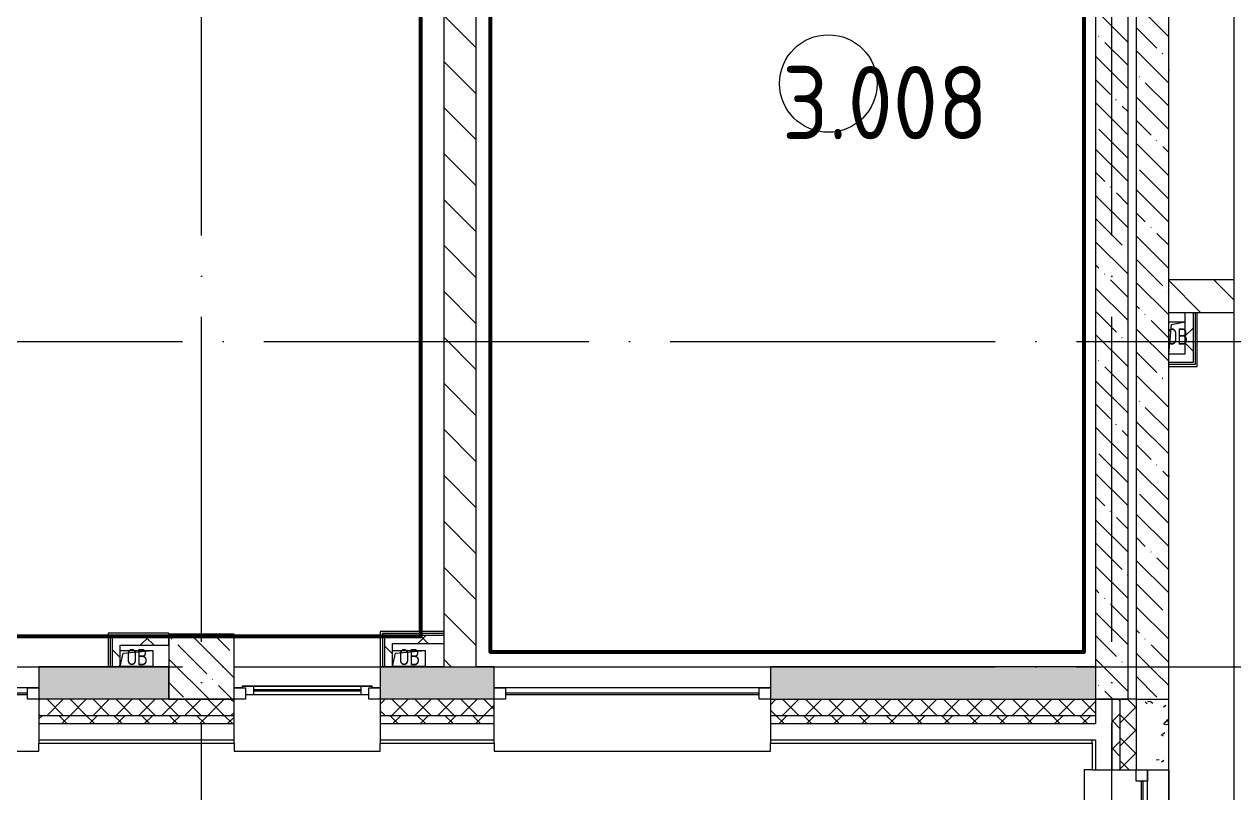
# Model space of a CAD drawing. Header units: millimetres. Extents: x -592259 to 288321, y -552984 to 293768.
# Drawn here: x 59271 to 66712, y -216492 to -211764 of the extents above; entities that cross this region are included whole.
import ezdxf

# ---------------------------------------------------------------- set-up
doc = ezdxf.new("R2010")
doc.units = ezdxf.units.MM
doc.linetypes.add('ADSK_Линия сетки', pattern=[2500, 2000, -250, 0, -250])
for name, color, linetype, lineweight in [('2)Фархверки', 40, 'Continuous', 30), ('6.1) Шпаклевка 5 вып.', 160, 'Continuous', 60), ('A-AREA-____-IDEN', 250, 'Continuous', 9), ('A-DETL-GENF-OTLN', 250, 'Continuous', 5), ('A-FLOR-____-OTLN', 250, 'Continuous', 9), ('A-GLAZ-____-MCUT', 250, 'Continuous', 9), ('A-GLAZ-____-OTLN', 250, 'Continuous', 5), ('A-WALL-____-MCUT', 250, 'Continuous', 13), ('A-WALL-____-PATT', 250, 'Continuous', 13), ('A-WALL-FNSH-MCUT', 250, 'Continuous', 13), ('I-WALL-____-OTLN', 250, 'Continuous', 9), ('S-COLS-____-MCUT', 250, 'Continuous', 25), ('S-COLS-____-OTLN', 250, 'Continuous', 9), ('S-GRID-____-OTLN', 250, 'Continuous', 9)]:
    doc.layers.add(name, color=color, linetype=linetype, lineweight=lineweight)
doc.styles.add('ISOCPEUR', font='isocpeur.ttf', dxfattribs={"width": 0.8, "height": 100})
doc.styles.add('ISOCPEUR_1', font='isocpeur.ttf', dxfattribs={"width": 0.9, "height": 250})
pattern_1 = [(135, (-3188.22, -259241.39), (-141.42136, -141.42136), [])]
pattern_2 = [(135, (-3188.22, -259241.39), (-84.85281, -84.85281), []), (225, (-3188.22, -259241.39), (84.85281, -84.85281), [])]
pattern_3 = [(45, (-3188.22, -259241.39), (-70.71068, 70.71068), []), (135, (-3188.22, -259241.39), (-70.71068, -70.71068), [])]
pattern_4 = [(135, (-3188.22, -259241.39), (-142.5612, -142.5612), []), (135, (-3045.66, -259241.39), (-142.5612, -142.5612), [252.016, -50.403, 3.353, -47.05])]
pattern_5 = [(50, (-3188.22, -259241.4), (364.3679, -31.8783), [38.1, -419.1]), (355, (-3188.22, -259241.4), (-70.4859, 382.1133), [30.48, -335.28]), (100.451, (-3157.86, -259244.05), (293.885, 350.2334), [32.38, -356.18]), (46.184, (-3188.22, -259139.8), (542.1585, -84.0858), [57.15, -628.65]), (96.636, (-3143.04, -259146.8), (474.805, 494.8554), [48.57, -534.27]), (351.184, (-3188.2, -259139.8), (474.8102, 494.85), [45.72, -502.92]), (21, (-3137.42, -259165.2), (303.2285, -204.5305), [38.1, -419.1]), (326, (-3137.42, -259165.2), (123.6039, 368.376), [30.48, -335.28]), (71.451, (-3112.15, -259182.23), (426.8341, 163.8427), [32.38, -356.18]), (37.5, (-3188.22, -259241.39), (6.17665, 169.11015), [16.764, -314.452, 16.764, -323.596, -336.55]), (37.5, (-3188.22, -259241.39), (6.17665, 169.11015), [-671.576, 16.764, -319.786]), (7.5, (-3188.22, -259241.39), (133.63888, 200.3615), [16.764, -177.292, 16.764, -306.832, -128.27]), (7.5, (-3188.22, -259241.39), (133.63888, 200.3615), [-517.652, 16.764, -111.506]), (327.5, (-3301.51, -259241.39), (271.18182, -11.45836), [16.764, -110.236, 16.764, -379.476, -525.78]), (327.5, (-3301.51, -259241.39), (271.18182, -11.45836), [-523.24, 16.764, -509.016]), (317.5, (-3352.3, -259241.4), (296.2585, 50.85285), [16.764, -148.336, 16.764, -246.38, -373.38]), (317.5, (-3352.3, -259241.4), (296.2585, 50.85285), [-428.244, 16.764, -356.616])]
pattern_6 = [(45, (-3188.22, -259241.39), (-141.42136, 141.42136), []), (135, (-3188.22, -259241.39), (-141.42136, -141.42136), [])]

# ---------------------------------------------------------------- blocks, each defined once
blk = doc.blocks.new('Окно_СКБ_1Ст1 - 120_Окно_СКБ_1Ст_900_ОК6Л-29019254-АР1_Маркировочный план 3 этажа')
at = {"layer": 'A-GLAZ-____-MCUT'}
for p, q in [((-450, -195), (-450, -125)), ((-450, -125), (-380, -125)), ((-380, -125), (-380, -195)), ((380, -195), (380, -125)), ((380, -125), (450, -125)), ((450, -125), (450, -195)), ((-380, -195), (-450, -195)), ((-380, -195), (-400, -195)), ((-400, -195), (-400, -205)), ((-400, -205), (400, -205)), ((400, -205), (-400, -205)), ((380, -155), (-380, -155)), ((-380, -155), (-380, -195)), ((-330, -205), (-330, -155)), ((330, -205), (330, -155)), ((380, -195), (380, -155)), ((450, -195), (380, -195)), ((400, -195), (380, -195)), ((400, -205), (400, -195))]:
    blk.add_line(p, q, dxfattribs=at)
at = {"layer": 'A-GLAZ-____-MCUT', "lineweight": 5}
for p, q in [((-330, -175), (330, -175)), ((330, -185), (-330, -185))]:
    blk.add_line(p, q, dxfattribs=at)
at = {"layer": 'A-GLAZ-____-OTLN'}
for p, q in [((-450, -195), (-400, -195)), ((400, -195), (450, -195))]:
    blk.add_line(p, q, dxfattribs=at)
blk = doc.blocks.new('Окно_СКБ_1Ст1 - 120_Окно_СКБ_1Ст_1700_ОК19Л-29018918-АР1_Маркировочный план 3 этажа')
at = {"layer": 'A-GLAZ-____-MCUT'}
for p, q in [((-850, -195), (-850, -125)), ((-850, -125), (-780, -125)), ((-780, -125), (-780, -195)), ((780, -195), (780, -125)), ((780, -125), (850, -125)), ((850, -125), (850, -195)), ((-780, -195), (-850, -195)), ((850, -195), (780, -195))]:
    blk.add_line(p, q, dxfattribs=at)
at = {"layer": 'A-GLAZ-____-MCUT', "lineweight": 5}
for p, q in [((780, -155), (-780, -155)), ((780, -165), (-780, -165))]:
    blk.add_line(p, q, dxfattribs=at)
at = {"layer": 'A-GLAZ-____-OTLN'}
blk.add_line((-850, -195), (850, -195), dxfattribs=at)
blk = doc.blocks.new('Окно_СКБ_2Ст1 - Окно_СКБ_2Ст 3300_ОК2-29018968-АР1_Маркировочный план 3 этажа')
at = {"layer": 'A-GLAZ-____-MCUT'}
for p, q in [((-1650, -195), (-1650, -125)), ((-1650, -125), (-1580, -125)), ((-1580, -125), (-1580, -195)), ((750, -195), (750, -125)), ((750, -125), (820, -125)), ((820, -125), (820, -195)), ((1580, -195), (1580, -125)), ((1580, -125), (1650, -125)), ((1650, -125), (1650, -195)), ((-1580, -195), (-1650, -195)), ((820, -195), (750, -195)), ((820, -195), (800, -195)), ((800, -195), (800, -205)), ((800, -205), (1600, -205)), ((1600, -205), (800, -205)), ((1580, -155), (820, -155)), ((820, -155), (820, -195)), ((870, -205), (870, -155)), ((1530, -205), (1530, -155)), ((1580, -195), (1580, -155)), ((1650, -195), (1580, -195)), ((1600, -195), (1580, -195)), ((1600, -205), (1600, -195))]:
    blk.add_line(p, q, dxfattribs=at)
at = {"layer": 'A-GLAZ-____-MCUT', "lineweight": 5}
for p, q in [((750, -155), (-1580, -155)), ((750, -165), (-1580, -165)), ((870, -175), (1530, -175)), ((1530, -185), (870, -185))]:
    blk.add_line(p, q, dxfattribs=at)
at = {"layer": 'A-GLAZ-____-OTLN'}
for p, q in [((-1650, -195), (800, -195)), ((1600, -195), (1650, -195))]:
    blk.add_line(p, q, dxfattribs=at)
blk = doc.blocks.new('WNW_Отлив1 - Отлив_металлический 2-28595994-АР1_Маркировочный план 3 этажа')
at = {"layer": 'A-GLAZ-____-OTLN'}
for p, q in [((850, 320), (-850, 320)), ((-850, 320), (-850, 270)), ((850, 270), (850, 320))]:
    blk.add_line(p, q, dxfattribs=at)
blk = doc.blocks.new('WNW_Отлив1 - Отлив_металлический 2-28598290-АР1_Маркировочный план 3 этажа')
at = {"layer": 'A-GLAZ-____-OTLN'}
for p, q in [((1650, 320), (-1650, 320)), ((-1650, 320), (-1650, 270)), ((1650, 270), (1650, 320))]:
    blk.add_line(p, q, dxfattribs=at)
blk = doc.blocks.new('WNW_Отлив1 - Отлив_металлический 2-28596055-АР1_Маркировочный план 3 этажа')
at = {"layer": 'A-GLAZ-____-OTLN'}
for p, q in [((450, 320), (-450, 320)), ((-450, 320), (-450, 270)), ((450, 270), (450, 320))]:
    blk.add_line(p, q, dxfattribs=at)
blk = doc.blocks.new('Окно_СКБ_1Ст1 - 120_Окно_СКБ_1Ст_1650_ОК17_E60-37619705-АР1_Маркировочный план 3 этажа')
at = {"layer": 'A-GLAZ-____-MCUT'}
for p, q in [((755, -195), (755, -125)), ((755, -125), (825, -125)), ((825, -125), (825, -195)), ((825, -195), (755, -195))]:
    blk.add_line(p, q, dxfattribs=at)
at = {"layer": 'A-GLAZ-____-MCUT', "lineweight": 5}
for p, q in [((755, -155), (28.6, -155)), ((755, -165), (28.6, -165))]:
    blk.add_line(p, q, dxfattribs=at)
at = {"layer": 'A-GLAZ-____-OTLN'}
blk.add_line((28.6, -195), (825, -195), dxfattribs=at)
blk = doc.blocks.new('WNW_Отлив1 - Отлив_металлический 2-28603322-АР1_Маркировочный план 3 этажа')
at = {"layer": 'A-GLAZ-____-OTLN'}
for p, q in [((825, 320), (28.6, 320)), ((825, 270), (825, 320))]:
    blk.add_line(p, q, dxfattribs=at)
blk = doc.blocks.new('_Wn_-As_OpeningMEP_floor__Rectangular - _Wn_-As_OpeningMEP_floor__Rectangular-34853280-АР1_Маркировочный план 3 этажа')
at = {"layer": 'A-DETL-GENF-OTLN', "lineweight": 5}
for p, q in [((-32.3, 132.3), (50, 150)), ((-50, -50), (-32.3, 132.3))]:
    blk.add_line(p, q, dxfattribs=at)
blk = doc.blocks.new('_Wn_-As_OpeningMEP_floor__Rectangular - _Wn_-As_OpeningMEP_floor__Rectangular-35307840-АР1_Маркировочный план 3 этажа')
at = {"layer": 'A-DETL-GENF-OTLN', "lineweight": 5}
for p, q in [((-100, 0), (-82.3, 82.3)), ((-82.3, 82.3), (100, 100))]:
    blk.add_line(p, q, dxfattribs=at)
blk = doc.blocks.new('DET_L_Линия разрыва - М100-32542165-АР1_Маркировочный план 3 этажа')
at = {"layer": 'A-DETL-GENF-OTLN', "lineweight": 5}
blk.add_line((8350, 0), (213.5, 0), dxfattribs=at)
blk = doc.blocks.new('AAR_СКБ_Марка_Помещения_мал - Номер-28977439-АР1_Маркировочный план 3 этажа')
at = {"layer": 'A-AREA-____-IDEN'}
blk.add_circle((-0.028, 0), 3, dxfattribs=at)

msp = doc.modelspace()

# ---------------------------------------------------------------- hatches: boundary and pattern name
at = {"layer": 'A-WALL-____-PATT', "lineweight": 15, "true_color": 0x000000}
h = msp.add_hatch(dxfattribs=at)
h.set_pattern_fill('FP_24', color=18, style=0, pattern_type=2)
h.set_pattern_definition(pattern_4)
h.paths.add_polyline_path([(65861.789, -215916.3289), (66061.7763, -215916.3289), (66061.7763, -207866.3892), (65861.7763, -207866.3892), (65861.7763, -215916.3289)])
h = msp.add_hatch(dxfattribs=at)
h.set_pattern_fill('FP_24', color=18, style=0, pattern_type=2)
h.set_pattern_definition(pattern_4)
h.paths.add_polyline_path([(66311.7763, -215741.3892), (66311.7763, -207866.3892), (66111.7763, -207866.3892), (66111.7763, -215741.3892), (66136.5125, -215741.3892)])
h = msp.add_hatch(dxfattribs=at)
h.set_pattern_fill('FP_1', color=18, style=0, pattern_type=2)
h.set_pattern_definition(pattern_1)
h.paths.add_polyline_path([(62051.7863, -215716.3886), (62051.7863, -208376.3886), (61851.7863, -208376.3886), (61851.7863, -215716.3886)])
h = msp.add_hatch(dxfattribs=at)
h.set_pattern_fill('FP_1', color=18, style=0, pattern_type=2)
h.set_pattern_definition(pattern_1)
h.paths.add_polyline_path([(66495.2162, -213536.3886), (66712.4536, -213536.3886), (66712.4536, -213336.3886), (66311.7763, -213336.3886), (66311.7763, -213536.3886), (66486.7763, -213536.3886)])
h = msp.add_hatch(dxfattribs=at)
h.set_pattern_fill('FP_51', color=18, style=0, pattern_type=2)
h.set_pattern_definition(pattern_6)
h.paths.add_polyline_path([(66461.7763, -213793.9972), (66461.7763, -213536.3886), (66411.7763, -213536.3886), (66411.7763, -213793.9972)])
h = msp.add_hatch(dxfattribs=at)
h.set_pattern_fill('FP_51', color=18, style=0, pattern_type=2)
h.set_pattern_definition(pattern_6)
h.paths.add_polyline_path([(59850.625, -215716.3886), (59861.7763, -215715.9496), (59861.7763, -215534.3886), (59811.7763, -215534.3886), (59811.7763, -215716.3886), (59839.5547, -215716.3886)])
h = msp.add_hatch(dxfattribs=at)
h.set_pattern_fill('FP_51', color=18, style=0, pattern_type=2)
h.set_pattern_definition(pattern_6)
h.paths.add_polyline_path([(60061.8153, -215584.3886), (60161.7544, -215584.3886), (60161.7544, -215534.3886), (59861.7763, -215534.3886), (59861.8153, -215584.3886), (59865.3313, -215584.3886)])
h = msp.add_hatch(dxfattribs=at)
h.set_pattern_fill('FP_51', color=18, style=0, pattern_type=2)
h.set_pattern_definition(pattern_6)
h.paths.add_polyline_path([(61486.7763, -215716.3886), (61536.7763, -215715.9476), (61536.7763, -215524.3536), (61486.7763, -215524.3536), (61486.7763, -215715.9476)])
h = msp.add_hatch(dxfattribs=at)
h.set_pattern_fill('FP_51', color=18, style=0, pattern_type=2)
h.set_pattern_definition(pattern_6)
h.paths.add_polyline_path([(61536.8153, -215574.3536), (61851.7863, -215574.3536), (61851.7863, -215524.3536), (61536.7763, -215524.3536), (61536.7763, -215574.3536)])
h = msp.add_hatch(dxfattribs=at)
h.set_pattern_fill('FP_50', color=18, style=0, pattern_type=2)
h.set_pattern_definition(pattern_5)
h.paths.add_polyline_path([(-2838.2456, -215916.3886), (-2438.2237, -215916.3886), (-2438.2237, -215716.3886), (-2988.2456, -215716.3886), (-2988.2456, -215916.3886)])
h.paths.add_polyline_path([(1361.7763, -215916.3886), (2061.7763, -215916.3886), (2061.7763, -215716.3886), (1261.7544, -215716.3886), (1261.7544, -215916.3886), (1346.8153, -215916.3886)])
h.paths.add_polyline_path([(5761.7544, -215916.3886), (6561.7763, -215916.3886), (6561.7763, -215716.3886), (5761.7544, -215716.3886), (5761.7544, -215880.8938)])
h.paths.add_polyline_path([(10361.7763, -215916.3886), (11061.7763, -215916.3886), (11061.7763, -215716.3886), (10261.7544, -215716.3886), (10261.7544, -215916.3886)])
h.paths.add_polyline_path([(11961.7763, -215916.3886), (12661.7763, -215916.3886), (12661.7763, -215716.3886), (11961.7763, -215716.3886), (11961.7763, -215790.0732)])
h.paths.add_polyline_path([(14761.7544, -215916.3886), (15561.7763, -215916.3886), (15561.7763, -215716.3886), (14761.7544, -215716.3886)])
h.paths.add_polyline_path([(19382.1845, -215916.3886), (20061.7763, -215916.3886), (20061.7763, -215716.3886), (19261.7544, -215716.3886), (19261.7544, -215916.3886), (19361.7763, -215916.3886)])
h.paths.add_polyline_path([(23934.7374, -215916.3886), (24561.7763, -215916.3886), (24561.7763, -215716.3886), (23761.7544, -215716.3886), (23761.7544, -215916.3886), (23929.8461, -215916.3886)])
h.paths.add_polyline_path([(32470.3361, -215916.3886), (32761.7544, -215916.3886), (32761.7544, -215716.3886), (32361.7763, -215716.3886), (32361.7763, -215916.3886), (32461.7763, -215916.3886)])
h.paths.add_polyline_path([(28696.7116, -215916.3886), (29061.7763, -215916.3886), (29061.7763, -215716.3886), (28261.7544, -215716.3886), (28261.7544, -215916.3886), (28590.3478, -215916.3886)])
h.paths.add_polyline_path([(30661.7763, -215916.3886), (30661.7763, -215716.3886), (29961.7763, -215716.3886), (29961.7763, -215916.3886)])
h.paths.add_polyline_path([(37349.5314, -215916.3886), (37661.7544, -215916.3886), (37661.7544, -215716.3886), (36861.7763, -215716.3886), (36861.7763, -215916.3886), (37161.7763, -215916.3886)])
h.paths.add_polyline_path([(33310.4662, -215916.3886), (33561.7763, -215916.3886), (33561.7763, -215716.3886), (33161.7544, -215716.3886), (33161.7544, -215916.3886), (33261.7763, -215916.3886)])
h.paths.add_polyline_path([(41697.2383, -215916.3886), (42161.7544, -215916.3886), (42161.7544, -215716.3886), (41361.7763, -215716.3886), (41361.7763, -215916.3886), (41686.2329, -215916.3886)])
h.paths.add_polyline_path([(51161.7544, -215916.3886), (51161.7544, -215716.3886), (50361.7763, -215716.3886), (50361.7763, -215916.3886), (51061.7763, -215916.3886)])
h.paths.add_polyline_path([(45998.2911, -215916.3886), (46661.7544, -215916.3886), (46661.7544, -215716.3886), (45861.7763, -215716.3886), (45861.7763, -215916.3886)])
h.paths.add_polyline_path([(48661.7763, -215916.3886), (48661.7763, -215716.3886), (47961.7763, -215716.3886), (47961.7763, -215916.3886)])
h.paths.add_polyline_path([(55249.3186, -215916.3886), (55661.7544, -215916.3886), (55661.7544, -215716.3886), (54861.7763, -215716.3886), (54861.7763, -215916.3886), (55225.8002, -215916.3886)])
h.paths.add_polyline_path([(59948.3621, -215916.3886), (60161.7544, -215916.3886), (60161.7544, -215716.3886), (59361.7763, -215716.3886), (59361.7763, -215916.3886), (59937.3398, -215916.3886)])
h.paths.add_polyline_path([(61536.8153, -215916.3886), (62161.7763, -215916.3886), (62161.7763, -215716.3886), (61461.7763, -215716.3886), (61461.7763, -215916.3886)])
h.paths.add_polyline_path([(65841.7763, -215916.3886), (65861.7763, -215916.3289), (65861.7763, -215716.3886), (63861.7763, -215716.3886), (63861.7763, -215916.3886), (65606.7479, -215916.3886)])
h = msp.add_hatch(dxfattribs=at)
h.set_pattern_fill('FP_24', color=18, style=0, pattern_type=2)
h.set_pattern_definition(pattern_4)
h.paths.add_polyline_path([(66112.2218, -215916.3295), (66311.7763, -215916.3295), (66311.7763, -215741.3892), (66111.7763, -215741.3892), (66111.7847, -215916.3295)])
h = msp.add_hatch(dxfattribs=at)
h.set_pattern_fill('FP_17', color=18, style=0, pattern_type=2)
h.set_pattern_definition(pattern_3)
h.paths.add_polyline_path([(65861.7763, -216016.3886), (65861.7763, -215916.3886), (63861.7763, -215916.3886), (63861.7763, -216016.3886), (65841.7763, -216016.3886)])
h.paths.add_polyline_path([(61736.8153, -216016.3886), (62161.7763, -216016.3886), (62161.7763, -215916.3886), (61461.7763, -215916.3886), (61461.7763, -216016.3886), (61583.34, -216016.3886)])
h.paths.add_polyline_path([(59839.5547, -216016.3886), (60561.7763, -216016.3886), (60561.7544, -215916.3886), (59361.7763, -215916.3886), (59361.7763, -216016.3886)])
h.paths.add_polyline_path([(56061.7544, -216016.3886), (56061.7763, -216016.3886), (56061.7544, -215916.3886), (54861.7763, -215916.3886), (54861.7763, -216016.3886), (55802.5195, -216016.3886)])
h.paths.add_polyline_path([(51561.7544, -216016.3886), (51561.7763, -216016.3886), (51561.7544, -215916.3886), (50361.7763, -215916.3886), (50361.7763, -216016.3886), (51161.7544, -216016.3886)])
h.paths.add_polyline_path([(45861.7763, -216016.3886), (47061.7763, -216016.3886), (47061.7544, -215916.3886), (45861.7763, -215916.3886)])
h.paths.add_polyline_path([(47961.7763, -216016.3886), (48661.7763, -216016.3886), (48661.7763, -215916.3886), (47961.7763, -215916.3886)])
h.paths.add_polyline_path([(41694.385, -216016.3886), (42561.7763, -216016.3886), (42561.7544, -215916.3886), (41361.7763, -215916.3886), (41361.7763, -216016.3886), (41687.8633, -216016.3886)])
h.paths.add_polyline_path([(37361.7763, -216016.3886), (38061.7763, -216016.3886), (38061.7544, -215916.3886), (36861.7763, -215916.3886), (36861.7763, -216016.3886), (37345.4498, -216016.3886)])
h.paths.add_polyline_path([(33310.4662, -216016.3886), (33561.7763, -216016.3886), (33561.7763, -215916.3886), (32361.7763, -215916.3886), (32361.7763, -216016.3886), (33261.7763, -216016.3886)])
h.paths.add_polyline_path([(28561.7763, -216016.3886), (29061.7763, -216016.3886), (29061.7763, -215916.3886), (27861.7763, -215916.3886), (27861.7763, -216016.3886), (28467.2111, -216016.3886)])
h.paths.add_polyline_path([(30661.7763, -216016.3886), (30661.7763, -215916.3886), (29961.7763, -215916.3886), (29961.7763, -216016.3886)])
h.paths.add_polyline_path([(23761.7544, -216016.3886), (24561.7763, -216016.3886), (24561.7763, -215916.3886), (23361.7763, -215916.3886), (23361.7763, -216016.3886), (23506.2378, -216016.3886)])
h.paths.add_polyline_path([(20061.7763, -216016.3886), (20061.7763, -215916.3886), (18861.7763, -215916.3886), (18861.7763, -216016.3886), (19599.8716, -216016.3886)])
h.paths.add_polyline_path([(14861.7763, -216016.3886), (15561.7763, -216016.3886), (15561.7763, -215916.3886), (14361.7763, -215916.3886), (14361.7763, -216016.3886), (14855.448, -216016.3886)])
h.paths.add_polyline_path([(12548.5707, -216016.3886), (12661.7763, -216016.3886), (12661.7763, -215916.3886), (11961.7763, -215916.3886), (11961.7763, -216016.3886)])
h.paths.add_polyline_path([(10261.7544, -216016.3886), (11061.7763, -216016.3886), (11061.7763, -215916.3886), (9861.7763, -215916.3886), (9861.7763, -216016.3886), (10241.6935, -216016.3886)])
h.paths.add_polyline_path([(5627.9389, -216016.3886), (6561.7763, -216016.3886), (6561.7763, -215916.3886), (5361.7763, -215916.3886), (5361.7763, -216016.3886)])
h.paths.add_polyline_path([(1467.7525, -216016.3886), (2061.7763, -216016.3886), (2061.7763, -215916.3886), (861.7763, -215916.3886), (861.7763, -216016.3886), (1416.1993, -216016.3886)])
h.paths.add_polyline_path([(-3388.2456, -216016.3886), (-2438.2237, -216016.3886), (-2438.2237, -215916.3886), (-3488.2456, -215916.3886), (-3488.2456, -216016.3886), (-3438.2511, -216016.3886)])
h = msp.add_hatch(dxfattribs=at)
h.set_pattern_fill('FP_16', color=18, style=0, pattern_type=2)
h.set_pattern_definition(pattern_2)
h.paths.add_polyline_path([(66011.7763, -216351.3892), (66011.7763, -215916.3886), (65961.7763, -215916.3886), (65961.7763, -216351.3892)])
h = msp.add_hatch(dxfattribs=at)
h.set_pattern_fill('FP_17', color=18, style=0, pattern_type=2)
h.set_pattern_definition(pattern_3)
h.paths.add_polyline_path([(66111.7763, -216351.3892), (66111.7763, -215916.3886), (66011.7763, -215916.3886), (66011.7763, -216351.3892)])
h = msp.add_hatch(dxfattribs=at)
h.set_pattern_fill('FP_50', color=18, style=0, pattern_type=2)
h.set_pattern_definition(pattern_5)
h.paths.add_polyline_path([(66305.1753, -216351.3892), (66311.7763, -216351.3892), (66311.7763, -215916.3295), (66111.7763, -215916.3886), (66111.7763, -216351.3892), (66301.5843, -216351.3892)])
h = msp.add_hatch(dxfattribs=at)
h.set_pattern_fill('FP_16', color=18, style=0, pattern_type=2)
h.set_pattern_definition(pattern_2)
h.paths.add_polyline_path([(65861.7763, -216066.3886), (65861.7763, -216016.3886), (63861.7763, -216016.3886), (63861.7763, -216066.3886), (65841.7763, -216066.3886)])
h.paths.add_polyline_path([(61536.8153, -216066.3886), (62161.7763, -216066.3886), (62161.7763, -216016.3886), (61461.7763, -216016.3886), (61461.7763, -216066.3886)])
h.paths.add_polyline_path([(60561.7763, -216066.3886), (60561.7544, -216016.3895), (59361.7763, -216016.3886), (59361.7763, -216066.3886), (60561.7544, -216066.3886)])
h.paths.add_polyline_path([(56061.7544, -216066.3886), (56061.7763, -216066.3886), (56061.7544, -216016.3895), (54861.7763, -216016.3886), (54861.7763, -216066.3886), (55802.5195, -216066.3886)])
h.paths.add_polyline_path([(51561.7544, -216066.3886), (51561.7763, -216066.3886), (51561.7544, -216016.3895), (50361.7763, -216016.3886), (50361.7763, -216066.3886), (51161.7544, -216066.3886)])
h.paths.add_polyline_path([(47961.7763, -216066.3886), (48661.7763, -216066.3886), (48661.7763, -216016.3886), (47961.7763, -216016.3886)])
h.paths.add_polyline_path([(47061.7544, -216066.3886), (47061.7763, -216066.3886), (47061.7544, -216016.3895), (45861.7763, -216016.3886), (45861.7763, -216066.3886), (46661.7544, -216066.3886)])
h.paths.add_polyline_path([(41361.7763, -216066.3886), (42561.7763, -216066.3886), (42561.7544, -216016.3895), (41361.7763, -216016.3886)])
h.paths.add_polyline_path([(36861.7763, -216066.3886), (38061.7763, -216066.3886), (38061.7544, -216016.3895), (36861.7763, -216016.3886)])
h.paths.add_polyline_path([(32522.3062, -216066.3886), (33561.7763, -216066.3886), (33561.7763, -216016.3886), (32361.7763, -216016.3886), (32361.7763, -216066.3886), (32514.9693, -216066.3886)])
h.paths.add_polyline_path([(29961.7763, -216066.3886), (30661.7763, -216066.3886), (30661.7763, -216016.3886), (29961.7763, -216016.3886)])
h.paths.add_polyline_path([(28392.3886, -216066.3886), (29061.7763, -216066.3886), (29061.7763, -216016.3886), (27861.7763, -216016.3886), (27861.7763, -216066.3886), (28361.7763, -216066.3886)])
h.paths.add_polyline_path([(23899.6826, -216066.3886), (24561.7763, -216066.3886), (24561.7763, -216016.3886), (23361.7763, -216016.3886), (23361.7763, -216066.3886), (23861.7763, -216066.3886)])
h.paths.add_polyline_path([(19361.7763, -216066.3886), (20061.7763, -216066.3886), (20061.7763, -216016.3886), (18861.7763, -216016.3886), (18861.7763, -216066.3886), (19261.7544, -216066.3886)])
h.paths.add_polyline_path([(14861.7763, -216066.3886), (15561.7763, -216066.3886), (15561.7763, -216016.3886), (14361.7763, -216016.3886), (14361.7763, -216066.3886), (14859.7355, -216066.3886)])
h.paths.add_polyline_path([(12548.5707, -216066.3886), (12661.7763, -216066.3886), (12661.7763, -216016.3886), (11961.7763, -216016.3886), (11961.7763, -216066.3886)])
h.paths.add_polyline_path([(9861.7763, -216066.3886), (11061.7763, -216066.3886), (11061.7763, -216016.3886), (9861.7763, -216016.3886)])
h.paths.add_polyline_path([(5627.9389, -216066.3886), (6561.7763, -216066.3886), (6561.7763, -216016.3886), (5361.7763, -216016.3886), (5361.7763, -216066.3886)])
h.paths.add_polyline_path([(1346.8153, -216066.3886), (2061.7763, -216066.3886), (2061.7763, -216016.3886), (861.7763, -216016.3886), (861.7763, -216066.3886), (1261.7544, -216066.3886)])
h.paths.add_polyline_path([(-3088.2237, -216066.3886), (-2438.2237, -216066.3886), (-2438.2237, -216016.3886), (-3538.2456, -216016.3886), (-3538.2456, -216066.3886), (-3388.1847, -216066.3886)])
at = {"layer": 'S-COLS-____-OTLN', "lineweight": 5, "true_color": 0x000000}
h = msp.add_hatch(dxfattribs=at)
h.set_pattern_fill('FP_24', color=18, style=0, pattern_type=2)
h.set_pattern_definition(pattern_4)
h.paths.add_polyline_path([(60161.7544, -215916.3886), (60561.7544, -215916.3886), (60561.7544, -215516.3886), (60161.7544, -215516.3886), (60161.7544, -215756.0162)])

# ---------------------------------------------------------------- linework, layer by layer
at = {"layer": '6.1) Шпаклевка 5 вып.'}
for points in [[(51667.0121, -215527.3953), (61710.8818, -215527.3953), (61710.8818, -208502.5333), (51667.0121, -208502.5333)], [(62139.3447, -208502.5333), (65789.5713, -208502.5333), (65789.5713, -215627.7175), (62139.3447, -215627.7175)]]:
    msp.add_lwpolyline(points, close=True, dxfattribs=at)
at = {"layer": 'A-FLOR-____-OTLN', "color": 18, "lineweight": 5, "true_color": 0x000000}
for p, q in [((66311.7763, -213593.9972), (66411.7763, -213593.9972)), ((59861.8153, -215615.9476), (60061.8153, -215615.9476)), ((60061.8153, -215615.9476), (60061.8153, -215715.9476)), ((61536.8153, -215615.9476), (61736.8153, -215615.9476)), ((61736.8153, -215615.9476), (61736.8153, -215715.9476)), ((60061.8153, -215715.9476), (59861.8153, -215715.9476)), ((61736.8153, -215715.9476), (61536.8153, -215715.9476))]:
    msp.add_line(p, q, dxfattribs=at)
at = {"layer": 'A-WALL-____-MCUT', "color": 18, "lineweight": 15, "true_color": 0x000000}
for p, q in [((66061.7763, -215916.3289), (66061.7763, -207866.3892)), ((66111.7763, -207866.3892), (66111.7763, -215916.3295)), ((66311.7763, -215916.3295), (66311.7763, -207866.3892)), ((65861.7763, -208066.3892), (65861.7763, -215916.3289)), ((61851.7863, -208376.3886), (61851.7863, -215716.3886)), ((62051.7863, -215716.3886), (62051.7863, -208376.3886)), ((66712.4536, -213336.3886), (66311.7763, -213336.3886)), ((66311.7763, -213536.3886), (66712.4536, -213536.3886)), ((66411.7763, -213536.3886), (66411.7763, -213793.9972)), ((66461.7763, -213536.3886), (66461.7763, -213843.9972)), ((66474.2763, -213536.3886), (66474.2763, -213856.4972)), ((66411.7763, -213793.9972), (66311.7763, -213793.9972)), ((66461.7763, -213843.9972), (66311.7763, -213843.9972)), ((66474.2763, -213856.4972), (66311.7763, -213856.4972)), ((59799.2763, -215521.8886), (59799.2763, -215716.3886)), ((60161.7544, -215521.8886), (59799.2763, -215521.8886)), ((59811.7763, -215534.3886), (59811.7763, -215716.3886)), ((60161.7544, -215534.3886), (59811.7763, -215534.3886)), ((60161.7544, -215584.3886), (60161.7544, -215534.3886)), ((61474.2763, -215511.8536), (61474.2763, -215716.3969)), ((61851.7863, -215511.8536), (61474.2763, -215511.8536)), ((61486.7763, -215524.3536), (61486.7763, -215716.3969)), ((61851.7863, -215524.3536), (61486.7763, -215524.3536)), ((61536.7763, -215716.3969), (61536.7763, -215574.3536)), ((61536.7763, -215574.3536), (61851.7863, -215574.3536)), ((59861.7763, -215716.3886), (59861.7763, -215584.3886)), ((59861.7763, -215584.3886), (60161.7544, -215584.3886)), ((60161.7544, -215716.3886), (59361.7763, -215716.3886)), ((59361.7763, -215716.3886), (59361.7763, -215916.3886)), ((60161.7544, -215916.3886), (60161.7544, -215716.3886)), ((61851.7863, -215716.3886), (61461.7763, -215716.3886)), ((61461.7763, -215716.3886), (61461.7763, -215916.3886)), ((61486.7763, -215716.3969), (61536.7763, -215716.3969)), ((61851.7863, -215716.3886), (62051.7863, -215716.3886)), ((62161.7763, -215716.3886), (62051.7863, -215716.3886)), ((62161.7763, -215916.3886), (62161.7763, -215716.3886)), ((65861.7763, -215716.3886), (63861.7763, -215716.3886)), ((63861.7763, -215716.3886), (63861.7763, -215916.3886)), ((59361.7763, -215916.3886), (59361.7763, -216066.3886)), ((60161.7544, -215916.3886), (59361.7763, -215916.3886)), ((60561.7763, -215916.3886), (60161.7544, -215916.3886)), ((60561.7763, -216066.3886), (60561.7763, -215916.3886)), ((61461.7763, -215916.3886), (61461.7763, -216066.3886)), ((62161.7763, -215916.3886), (61461.7763, -215916.3886)), ((62161.7763, -216066.3886), (62161.7763, -215916.3886)), ((63861.7763, -215916.3886), (63861.7763, -216066.3886)), ((63861.7763, -215916.3886), (65861.7763, -215916.3886)), ((65861.7763, -215916.3289), (66061.7763, -215916.3289)), ((65861.7763, -215916.3886), (65861.7763, -215916.3289)), ((65961.7763, -215916.3886), (65861.7763, -215916.3886)), ((65861.7763, -215916.3886), (65861.7763, -216066.3886)), ((66011.7763, -215916.3886), (65961.7763, -215916.3886)), ((65961.7763, -215916.3886), (65961.7763, -216351.3892)), ((66111.7763, -215916.3886), (66011.7763, -215916.3886)), ((66011.7763, -215916.3886), (66011.7763, -216351.3892)), ((66111.7763, -215916.3295), (66311.7763, -215916.3295)), ((66111.7763, -215916.3295), (66111.7763, -216351.3892)), ((66311.7763, -216351.3892), (66311.7763, -215916.3295)), ((59361.7763, -216016.3886), (60561.7763, -216016.3886)), ((61461.7763, -216016.3886), (62161.7763, -216016.3886)), ((63861.7763, -216016.3886), (65861.7763, -216016.3886)), ((59361.7763, -216066.3886), (60561.7763, -216066.3886)), ((61461.7763, -216066.3886), (62161.7763, -216066.3886)), ((63861.7763, -216066.3886), (65861.7763, -216066.3886)), ((59361.7763, -216166.3886), (60561.7763, -216166.3886)), ((61461.7763, -216166.3886), (62161.7763, -216166.3886)), ((63861.7763, -216166.3886), (65861.7763, -216166.3886)), ((65841.7763, -216186.3886), (65841.7763, -216166.3886)), ((65861.7763, -216166.3886), (65861.7763, -216351.3892)), ((65861.7763, -216351.3892), (65961.7763, -216351.3892)), ((65961.7763, -216351.3892), (66011.7763, -216351.3892)), ((66011.7763, -216351.3892), (66111.7763, -216351.3892)), ((66111.7763, -216351.3892), (66311.7763, -216351.3892))]:
    msp.add_line(p, q, dxfattribs=at)
at = {"layer": 'A-WALL-FNSH-MCUT', "lineweight": 15}
for p, q in [((66486.7763, -213868.9972), (66486.7763, -213536.3886)), ((66311.7763, -213868.9972), (66486.7763, -213868.9972)), ((61461.7763, -215499.3536), (61461.7763, -215716.3969)), ((61851.7863, -215499.3536), (61461.7763, -215499.3536)), ((59786.7763, -215509.3886), (59786.7763, -215716.3886)), ((60161.7544, -215509.3886), (59786.7763, -215509.3886)), ((60161.7544, -215534.3886), (60161.7544, -215509.3886)), ((61461.7763, -215716.3969), (61486.7763, -215716.3969)), ((59361.7763, -216066.3886), (59361.7763, -216186.3886)), ((60561.7763, -216186.3886), (60561.7763, -216066.3886)), ((61461.7763, -216066.3886), (61461.7763, -216186.3886)), ((62161.7763, -216186.3886), (62161.7763, -216066.3886)), ((63861.7763, -216066.3886), (63861.7763, -216186.3886)), ((59361.7763, -216186.3886), (60561.7763, -216186.3886)), ((61461.7763, -216186.3886), (62161.7763, -216186.3886)), ((63861.7763, -216186.3886), (65841.7763, -216186.3886)), ((65841.7763, -216186.3886), (65841.7763, -216351.3892)), ((65841.7763, -216351.3892), (65861.7763, -216351.3892))]:
    msp.add_line(p, q, dxfattribs=at)
at = {"layer": 'I-WALL-____-OTLN', "color": 18, "lineweight": 15, "true_color": 0x000000}
for p, q in [((56061.7763, -215716.3886), (59361.7763, -215716.3886)), ((60561.7763, -215716.3886), (61461.7763, -215716.3886)), ((62161.7763, -215716.3886), (63861.7763, -215716.3886)), ((66311.7763, -216351.3892), (66311.7763, -217147.7625))]:
    msp.add_line(p, q, dxfattribs=at)
at = {"layer": 'S-COLS-____-MCUT', "color": 18, "lineweight": 5, "true_color": 0x000000}
for p, q in [((60561.7544, -215516.3886), (60161.7544, -215516.3886)), ((60161.7544, -215516.3886), (60161.7544, -215716.3886)), ((60561.7544, -215916.3886), (60561.7544, -215516.3886)), ((60161.7544, -215916.3886), (60561.7544, -215916.3886))]:
    msp.add_line(p, q, dxfattribs=at)
at = {"layer": 'S-COLS-____-OTLN', "color": 18, "lineweight": 5, "true_color": 0x000000}
msp.add_line((60161.7544, -215716.3886), (60161.7544, -215916.3886), dxfattribs=at)
at = {"layer": 'S-GRID-____-OTLN', "color": 18, "linetype": 'ADSK_Линия сетки', "true_color": 0x000000}
for p, q in [((60361.7763, -220563.733), (60361.7763, -199653.1503)), ((65961.7763, -220563.733), (65961.7763, -199653.1503)), ((66311.7763, -219293.733), (66311.7763, -199653.1503)), ((-6757.7749, -213716.3886), (70471.963, -213716.3886)), ((-6757.7749, -215716.3886), (70471.963, -215716.3886))]:
    msp.add_line(p, q, dxfattribs=at)

# ---------------------------------------------------------------- block references
at = {"layer": 'A-AREA-____-IDEN', "color": 18, "true_color": 0x000000, "xscale": 99.99999999999993, "yscale": 99.99999999999993, "zscale": 99.99999999999993}
msp.add_blockref('AAR_СКБ_Марка_Помещения_мал - Номер-28977439-АР1_Маркировочный план 3 этажа', (64220.8208, -212128.652), dxfattribs=at)
at = {"layer": 'A-DETL-GENF-OTLN', "color": 18, "lineweight": 5, "true_color": 0x000000, "rotation": 89.99999999999967}
msp.add_blockref('DET_L_Линия разрыва - М100-32542165-АР1_Маркировочный план 3 этажа', (66712.4536, -217361.3054), dxfattribs=at)
at = {"layer": 'A-GLAZ-____-OTLN', "color": 18, "true_color": 0x000000}
for name, p in [('_Wn_-As_OpeningMEP_floor__Rectangular - _Wn_-As_OpeningMEP_floor__Rectangular-34853280-АР1_Маркировочный план 3 этажа', (66361.7763, -213743.9972)), ('_Wn_-As_OpeningMEP_floor__Rectangular - _Wn_-As_OpeningMEP_floor__Rectangular-35307840-АР1_Маркировочный план 3 этажа', (59961.8153, -215715.9476)), ('_Wn_-As_OpeningMEP_floor__Rectangular - _Wn_-As_OpeningMEP_floor__Rectangular-35307840-АР1_Маркировочный план 3 этажа', (61636.8153, -215715.9476))]:
    msp.add_blockref(name, p, dxfattribs=at)
for name, p, rotation in [('Окно_СКБ_2Ст1 - Окно_СКБ_2Ст 3300_ОК2-29018968-АР1_Маркировочный план 3 этажа', (57711.7763, -216041.3886), 180), ('Окно_СКБ_1Ст1 - 120_Окно_СКБ_1Ст_900_ОК6Л-29019254-АР1_Маркировочный план 3 этажа', (61011.7763, -216041.3886), 180), ('Окно_СКБ_1Ст1 - 120_Окно_СКБ_1Ст_1700_ОК19Л-29018918-АР1_Маркировочный план 3 этажа', (63011.7763, -216041.3886), 180), ('WNW_Отлив1 - Отлив_металлический 2-28598290-АР1_Маркировочный план 3 этажа', (57711.7763, -215916.3886), 180), ('WNW_Отлив1 - Отлив_металлический 2-28596055-АР1_Маркировочный план 3 этажа', (61011.7763, -215916.3886), 180), ('WNW_Отлив1 - Отлив_металлический 2-28595994-АР1_Маркировочный план 3 этажа', (63011.7763, -215916.3886), 180), ('WNW_Отлив1 - Отлив_металлический 2-28603322-АР1_Маркировочный план 3 этажа', (66111.7763, -217176.3892), 89.99999999999993), ('Окно_СКБ_1Ст1 - 120_Окно_СКБ_1Ст_1650_ОК17_E60-37619705-АР1_Маркировочный план 3 этажа', (65986.7763, -217176.3892), 89.99999999999993)]:
    msp.add_blockref(name, p, dxfattribs=dict(at, rotation=rotation))

# ---------------------------------------------------------------- texts
at = {"layer": '2)Фархверки', "char_height": 100, "width": 160.3375, "attachment_point": 1, "style": 'ISOCPEUR'}
for insert in [(66301.7974, -213635.0418), (59901.8363, -215606.9921), (61576.8363, -215606.9921)]:
    msp.add_mtext('ОВ', dxfattribs=dict(at, insert=insert))
at = {"layer": 'A-AREA-____-IDEN', "color": 18, "true_color": 0x000000, "insert": (63932.9205, -212021.1665), "char_height": 450, "width": 654.177, "attachment_point": 1, "style": 'ISOCPEUR_1'}
msp.add_mtext('3.008', dxfattribs=at)

doc.saveas('drawing.dxf')
